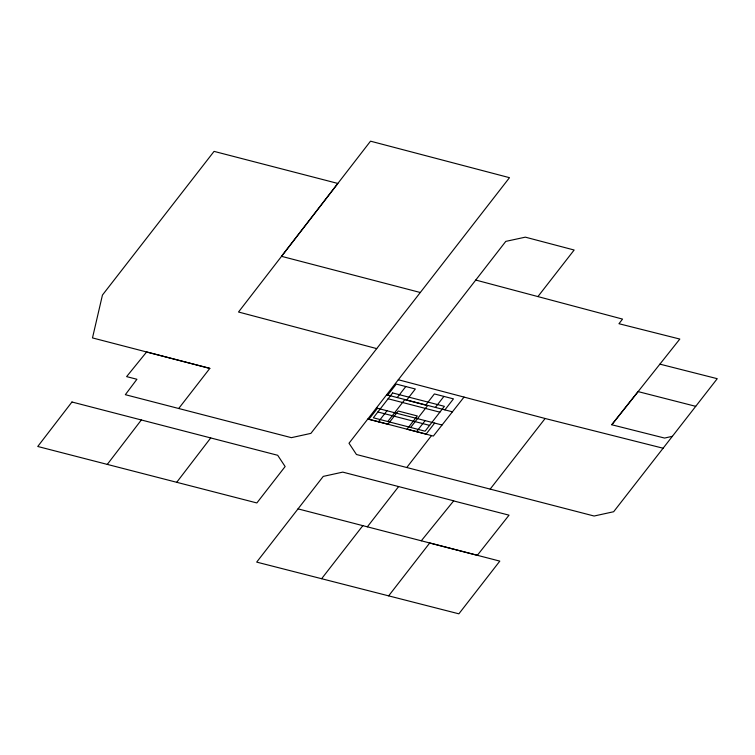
<?xml version="1.0" encoding="UTF-8"?>
<svg xmlns="http://www.w3.org/2000/svg" width="755" height="755" viewBox="0 0 755 755"><rect width="100%" height="100%" fill="white"/><g stroke="black" fill="none" stroke-linecap="round" stroke-linejoin="round"><path stroke-width="1.13" d="M107.295 464.391L141.327 419.978M176.717 482.303L210.72 437.938M537.928 296.573L574.149 250.018L525.348 237.155L505.784 241.383L349.008 443.242L356.454 454.501L406.766 467.515L431.52 435.588M178.699 408.502L209.833 368.383L92.487 337.919L102.444 295.063L214.061 151.377L337.844 183.446L238.523 312.013L376.717 348.612L509.483 177.68L370.516 141.176L281.502 256.322L420.318 292.506M376.717 348.612L310.9 433.379L291.373 437.664L125.339 394.686L136.919 379.265L126.613 376.622L146.612 351.972L209.833 368.383M421.299 540.788L453.708 500.82L342.77 472.12L323.244 476.396L256.691 562.107L458.87 613.824L499.819 561.116L429.718 542.987L388.655 595.855M377.472 408.285L368.921 419.289L387.985 424.225L398.234 411.022L417.298 415.958L407.049 429.161L426.103 434.087L434.654 423.083M387.721 395.082L396.271 384.068L415.325 389.004L406.785 400.008M378.453 421.752L386.994 410.748M397.253 397.545L405.794 386.541M387.787 421.535L404.793 399.631L427.585 405.652L410.654 427.453M425.848 404.944L434.389 393.94L453.453 398.876L444.903 409.88M416.571 431.624L425.122 420.62M435.38 407.417L443.921 396.403M321.621 578.717L362.834 525.659M367.355 526.83L398.612 486.579M406.766 467.515L594.119 516.024L613.645 511.739L717.25 378.689L659.908 364.136M490.155 489.127L545.138 418.496L663.098 448.225M464.014 397.102L433.351 436.06L367.827 419.006M672.375 436.315L664.579 438.06L611.758 424.754L679.821 339.061L618.958 323.716L622.535 319.091L475.744 280.048M611.758 424.754L638.107 391.6L695.714 406.332M453.557 500.905L509.04 515.165L477.339 555.303L298.017 508.87M386.626 394.799L452.424 411.824M388.117 398.772L439.872 412.164M376.368 408.002L442.052 424.999M377.859 411.975L429.614 425.367M398.31 379.746L545.138 418.496M71.961 402L37.75 446.479L256.86 502.953L285.135 466.543L277.689 455.284L71.961 402M392.638 392.949L373.348 417.798L425.093 431.19L444.393 406.341L392.638 392.949"/></g></svg>
